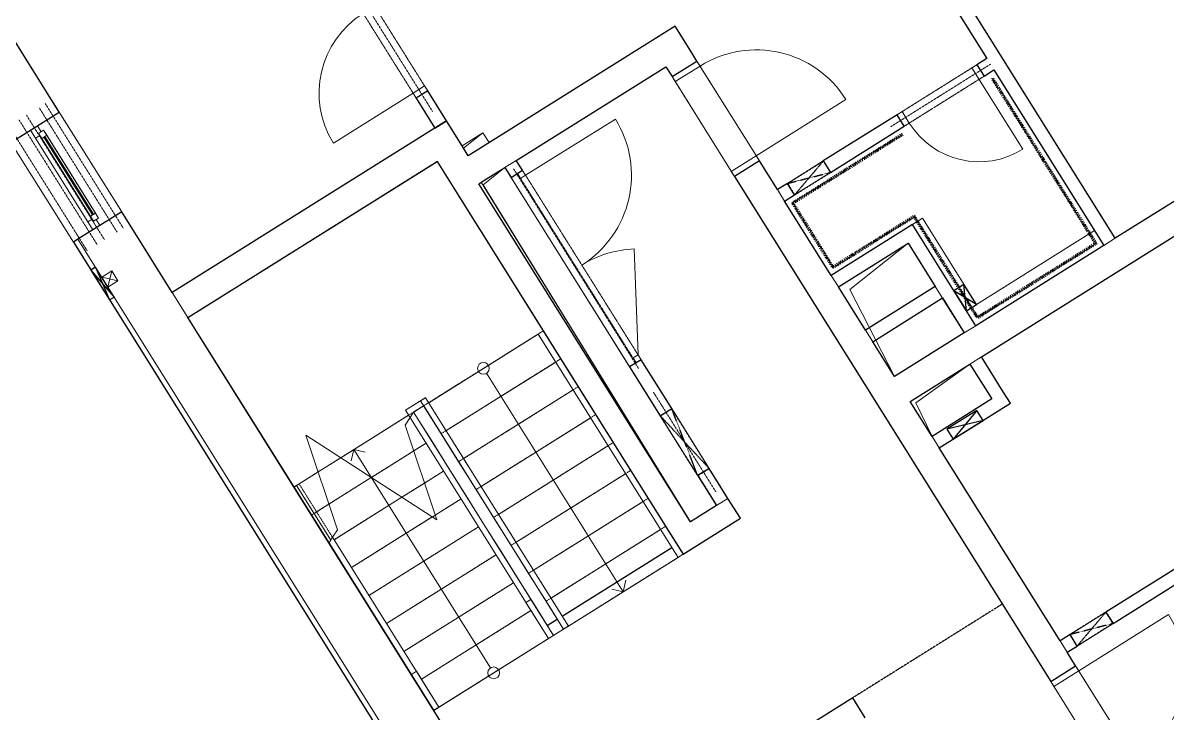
# Model space of a CAD drawing. Header units: millimetres. Extents: x -10201 to 227333, y -5874 to 72638.
# Drawn here: x 156396 to 166124, y 28209 to 34076 of the extents above; entities that cross this region are included whole.
import ezdxf

# ---------------------------------------------------------------- set-up
doc = ezdxf.new("R2010")
doc.units = ezdxf.units.MM
for name, pattern in [('HA_Dash_3mm-S1mm', [3, 2, -1]), ('HA_DashDot_2_2mm-S0_6mm', [2.2, 1, -0.6, 0, -0.6]), ('HA_DashDot_4mm-S1mm', [4, 2, -1, 0, -1])]:
    doc.linetypes.add(name, pattern=pattern)
for name, color, linetype, lineweight in [('A-AREA-____-OTLN', 9, 'Continuous', 25), ('A-DETL-____-HDLN', 9, 'HA_Dash_3mm-S1mm', 25), ('A-DETL-____-OTLN', 9, 'Continuous', 25), ('A-DETL-GENF-OTLN', 9, 'Continuous', 9), ('A-DOOR-____-MCUT', 9, 'HA_DashDot_2_2mm-S0_6mm', 9), ('A-DOOR-____-OTLN', 9, 'Continuous', 9), ('A-DOOR-FRAM-MCUT', 9, 'Continuous', 9), ('A-FLOR-____-OTLN', 9, 'Continuous', 9), ('A-FLOR-HRAL-MBND', 9, 'HA_DashDot_4mm-S1mm', 9), ('A-FLOR-HRAL-OTLN', 9, 'Continuous', 9), ('A-GENM-____-HDLN', 9, 'HA_Dash_3mm-S1mm', 9), ('A-GENM-____-MCUT', 9, 'HA_Dash_3mm-S1mm', 25), ('A-GENM-____-OTLN', 9, 'Continuous', 9), ('A-GLAZ-____-MCUT', 9, 'Continuous', 5), ('A-GLAZ-____-OTLN', 9, 'Continuous', 5), ('A-WALL-____-MCUT', 9, 'Continuous', 25), ('A-WALL-____-OTLN', 9, 'Continuous', 9), ('I-WALL-____-MCUT', 9, 'Continuous', 25), ('I-WALL-____-OTLN', 9, 'Continuous', 9), ('M-HVAC-DUCT-OTLN', 9, 'Continuous', 9), ('S-STRS-____-MBND', 9, 'HA_DashDot_4mm-S1mm', 9), ('S-STRS-____-OTLN', 9, 'Continuous', 9)]:
    doc.layers.add(name, color=color, linetype=linetype, lineweight=lineweight)

# ---------------------------------------------------------------- blocks, each defined once
blk = doc.blocks.new('HA_DR_Single_Swing_Solid - In_BJ_700x2100-2040353-schema POHLEDU D_120_6200')
at = {"layer": 'A-DOOR-____-MCUT'}
for p, q in [((-350, 57.5), (350, 57.5)), ((-350, -57.5), (350, -57.5))]:
    blk.add_line(p, q, dxfattribs=at)
at = {"layer": 'A-DOOR-____-OTLN', "lineweight": 5}
blk.add_line((350, -757.5), (350, -57.5), dxfattribs=at)
blk.add_arc((350, -57.5), 700, 180, 270, dxfattribs=at)
at = {"layer": 'A-DOOR-FRAM-MCUT'}
for p, q in [((-350, 57.5), (-400, 57.5)), ((-350, -57.5), (-350, 57.5)), ((400, 57.5), (350, 57.5)), ((350, 57.5), (350, -57.5)), ((-400, -57.5), (-350, -57.5)), ((350, -57.5), (400, -57.5))]:
    blk.add_line(p, q, dxfattribs=at)
blk = doc.blocks.new('HA_DR_Single_Swing_Solid - In_BJ_900x2100_Vstup-2040224-schema POHLEDU D_120_6200')
at = {"layer": 'A-DOOR-____-MCUT'}
for p, q in [((-450, 125), (450, 125)), ((-450, -125), (450, -125))]:
    blk.add_line(p, q, dxfattribs=at)
at = {"layer": 'A-DOOR-____-OTLN', "lineweight": 5}
blk.add_line((450, 1025), (450, 125), dxfattribs=at)
at = {"layer": 'A-DOOR-____-OTLN'}
for p, q in [((-500, 125), (500, 125)), ((-500, -125), (500, -125))]:
    blk.add_line(p, q, dxfattribs=at)
at = {"layer": 'A-DOOR-____-OTLN', "lineweight": 5}
blk.add_arc((450, 125), 900, 90, 180, dxfattribs=at)
at = {"layer": 'A-DOOR-FRAM-MCUT'}
for p, q in [((-500, 125), (-450, 125)), ((-450, 125), (-450, -125)), ((450, 125), (500, 125)), ((450, -125), (450, 125)), ((-450, -125), (-500, -125)), ((500, -125), (450, -125))]:
    blk.add_line(p, q, dxfattribs=at)
blk = doc.blocks.new('HA_DR_Single_Swing_Solid - In_BJ_900x2100_Vstup-2040222-schema POHLEDU D_120_6200')
at = {"layer": 'A-DOOR-____-MCUT'}
for p, q in [((-450, 125), (450, 125)), ((-450, -125), (450, -125))]:
    blk.add_line(p, q, dxfattribs=at)
at = {"layer": 'A-DOOR-____-OTLN'}
for p, q in [((-500, 125), (500, 125)), ((-500, -125), (500, -125))]:
    blk.add_line(p, q, dxfattribs=at)
at = {"layer": 'A-DOOR-____-OTLN', "lineweight": 5}
blk.add_line((450, -1025), (450, -125), dxfattribs=at)
blk.add_arc((450, -125), 900, 180, 270, dxfattribs=at)
at = {"layer": 'A-DOOR-FRAM-MCUT'}
for p, q in [((-450, 125), (-500, 125)), ((-450, -125), (-450, 125)), ((500, 125), (450, 125)), ((450, 125), (450, -125)), ((-500, -125), (-450, -125)), ((450, -125), (500, -125))]:
    blk.add_line(p, q, dxfattribs=at)
blk = doc.blocks.new('HA_WD_SinglePanel - 1000x1500-V47-schema POHLEDU D_120_6200')
at = {"layer": 'A-GLAZ-____-MCUT'}
for p, q in [((-420, 70), (-500, 70)), ((-500, 0), (-440, 0)), ((-440, -25), (-440, 25)), ((-440, 25), (-390, 25)), ((-420, 25), (-420, 70)), ((-390, 25), (-390, -25)), ((390, 5), (-390, 5)), ((390, -25), (390, 25)), ((390, 25), (440, 25)), ((500, 70), (420, 70)), ((420, 70), (420, 25)), ((440, 25), (440, -25)), ((440, 0), (500, 0)), ((-390, -25), (-440, -25)), ((390, -5), (-390, -5)), ((440, -25), (390, -25))]:
    blk.add_line(p, q, dxfattribs=at)
at = {"layer": 'A-GLAZ-____-OTLN'}
for p, q in [((440, 25), (-440, 25)), ((-440, -25), (-440, 25)), ((420, 70), (-420, 70)), ((390, 25), (-390, 25)), ((440, 25), (440, -25)), ((-440, -25), (440, -25)), ((390, -25), (-390, -25))]:
    blk.add_line(p, q, dxfattribs=at)
blk = doc.blocks.new('HA_GM_Shaft_Rectangle - Default-2055999-schema POHLEDU D_120_6200')
at = {"layer": 'A-DETL-GENF-OTLN'}
for p, q in [((70, -70), (700, 0)), ((0, -900), (70, -70))]:
    blk.add_line(p, q, dxfattribs=at)
at = {"layer": 'A-GENM-____-OTLN'}
for p, q in [((0, -900), (0, 0)), ((0, 0), (700, 0)), ((700, 0), (700, -900)), ((700, -900), (0, -900))]:
    blk.add_line(p, q, dxfattribs=at)
blk = doc.blocks.new('HA_GM_Shaft_Rectangle - Default-2056017-schema POHLEDU D_120_6200')
at = {"layer": 'A-DETL-GENF-OTLN'}
for p, q in [((35, -35), (600, 0)), ((0, -350), (35, -35))]:
    blk.add_line(p, q, dxfattribs=at)
at = {"layer": 'A-GENM-____-OTLN'}
for p, q in [((0, -350), (0, 0)), ((0, 0), (600, 0)), ((600, 0), (600, -350)), ((600, -350), (0, -350))]:
    blk.add_line(p, q, dxfattribs=at)
blk = doc.blocks.new('HA_GM_Shaft_Rectangle - Default-1963433-schema POHLEDU D_120_6200')
at = {"layer": 'A-DETL-GENF-OTLN'}
for p, q in [((26, -26), (260, 0)), ((0, -3390), (26, -26))]:
    blk.add_line(p, q, dxfattribs=at)
at = {"layer": 'A-GENM-____-OTLN'}
blk.add_line((260, -100), (260, -2000), dxfattribs=at)
blk = doc.blocks.new('HA_GM_Shaft_Rectangle - Default-1963439-schema POHLEDU D_120_6200')
at = {"layer": 'A-DETL-GENF-OTLN'}
for p, q in [((26, -26), (260, 0)), ((0, -3390), (26, -26))]:
    blk.add_line(p, q, dxfattribs=at)
at = {"layer": 'A-GENM-____-OTLN'}
for p, q in [((0, -3390), (0, 0)), ((0, 0), (260, 0)), ((260, 0), (260, -3390)), ((260, -3390), (0, -3390))]:
    blk.add_line(p, q, dxfattribs=at)
blk = doc.blocks.new('Top Rail Type - Top Rail_Internal_-1399463-schema POHLEDU D_120_6200')
at = {"layer": 'A-FLOR-HRAL-OTLN'}
for p, q in [((-36994.9, -4152.2), (-36994.9, -4102.2)), ((-36994.9, -4102.2), (-36634.9, -4102.2)), ((-36634.9, -4152.2), (-36994.9, -4152.2)), ((-36634.9, -4102.2), (-36634.9, -4152.2))]:
    blk.add_line(p, q, dxfattribs=at)
blk = doc.blocks.new('Top Rail Type - Top Rail_Internal_-V50-schema POHLEDU D_120_6200')
at = {"layer": 'A-FLOR-HRAL-MBND'}
for p, q in [((-38925.3, -3951.4), (-36634.9, -3951.4)), ((-38925.3, -4152.2), (-38925.3, -3951.4)), ((-36634.9, -3951.4), (-36634.9, -4001.4)), ((-38875.3, -4001.4), (-36634.9, -4001.4)), ((-38875.3, -4102.2), (-38875.3, -4001.4)), ((-38851.2, -4152.2), (-38925.3, -4152.2)), ((-38874.5, -4102.2), (-38875.3, -4102.2))]:
    blk.add_line(p, q, dxfattribs=at)
at = {"layer": 'A-FLOR-HRAL-OTLN'}
for p, q in [((-38874.5, -4102.2), (-38851.2, -4152.2)), ((-38800.3, -4102.2), (-38874.5, -4102.2)), ((-38800.3, -4152.2), (-38851.2, -4152.2)), ((-36634.9, -4102.2), (-38800.3, -4102.2)), ((-36634.9, -4152.2), (-38800.3, -4152.2)), ((-36634.9, -4152.2), (-36634.9, -4102.2))]:
    blk.add_line(p, q, dxfattribs=at)
blk = doc.blocks.new('Top Rail Type - Top Rail_Internal_-1399480-schema POHLEDU D_120_6200')
at = {"layer": 'A-FLOR-HRAL-OTLN'}
for p, q in [((-36994.9, -5301.4), (-36994.9, -5251.4)), ((-36994.9, -5251.4), (-36634.9, -5251.4)), ((-36634.9, -5251.4), (-36634.9, -5301.4)), ((-36634.9, -5301.4), (-36994.9, -5301.4))]:
    blk.add_line(p, q, dxfattribs=at)
blk = doc.blocks.new('Top Rail Type - Top Rail_Internal_-V51-schema POHLEDU D_120_6200')
at = {"layer": 'A-FLOR-HRAL-MBND'}
for p, q in [((-38874.9, -5301.4), (-38874.9, -5251.4)), ((-38338.6, -5251.4), (-38874.9, -5251.4)), ((-38315.3, -5301.4), (-38874.9, -5301.4))]:
    blk.add_line(p, q, dxfattribs=at)
at = {"layer": 'A-FLOR-HRAL-OTLN'}
for p, q in [((-38338.6, -5251.4), (-38315.3, -5301.4)), ((-36634.9, -5251.4), (-38338.6, -5251.4)), ((-36634.9, -5301.4), (-36634.9, -5251.4)), ((-36634.9, -5301.4), (-38315.3, -5301.4))]:
    blk.add_line(p, q, dxfattribs=at)
blk = doc.blocks.new('HA_DR_Single_Swing_Solid - In_BJ_800x2100-2040331-schema POHLEDU D_120_6200')
at = {"layer": 'A-DOOR-____-MCUT'}
for p, q in [((-400, 57.5), (400, 57.5)), ((-400, -57.5), (400, -57.5))]:
    blk.add_line(p, q, dxfattribs=at)
at = {"layer": 'A-DOOR-____-OTLN', "lineweight": 5}
blk.add_line((400, -857.5), (400, -57.5), dxfattribs=at)
blk.add_arc((400, -57.5), 800, 180, 270, dxfattribs=at)
at = {"layer": 'A-DOOR-FRAM-MCUT'}
for p, q in [((-400, 57.5), (-450, 57.5)), ((-400, -57.5), (-400, 57.5)), ((450, 57.5), (400, 57.5)), ((400, 57.5), (400, -57.5)), ((-450, -57.5), (-400, -57.5)), ((400, -57.5), (450, -57.5))]:
    blk.add_line(p, q, dxfattribs=at)
blk = doc.blocks.new('HA_GM_Tiling_LineBased - Generic Tiles-1986773-schema POHLEDU D_120_6200')
at = {"layer": 'A-GENM-____-OTLN', "linetype": 'HA_DashDot_4mm-S1mm', "lineweight": 80}
blk.add_line((50, -50), (1710, -50), dxfattribs=at)
blk = doc.blocks.new('HA_GM_Tiling_LineBased - Generic Tiles-1986771-schema POHLEDU D_120_6200')
at = {"layer": 'A-GENM-____-OTLN', "linetype": 'HA_DashDot_4mm-S1mm', "lineweight": 80}
blk.add_line((50, -50), (1235, -50), dxfattribs=at)
blk = doc.blocks.new('HA_GM_Tiling_LineBased - Generic Tiles-1986770-schema POHLEDU D_120_6200')
at = {"layer": 'A-GENM-____-OTLN', "linetype": 'HA_DashDot_4mm-S1mm', "lineweight": 80}
blk.add_line((50, -50), (1065, -50), dxfattribs=at)
blk = doc.blocks.new('HA_GM_Tiling_LineBased - Generic Tiles-1986772-schema POHLEDU D_120_6200')
at = {"layer": 'A-GENM-____-OTLN', "linetype": 'HA_DashDot_4mm-S1mm', "lineweight": 80}
blk.add_line((-50, -50), (765, -50), dxfattribs=at)
blk = doc.blocks.new('HA_GM_Tiling_LineBased - Generic Tiles-1986774-schema POHLEDU D_120_6200')
at = {"layer": 'A-GENM-____-OTLN', "linetype": 'HA_DashDot_4mm-S1mm', "lineweight": 80}
blk.add_line((50, -50), (695, -50), dxfattribs=at)
blk = doc.blocks.new('HA_GM_Tiling_LineBased - Generic Tiles-1986775-schema POHLEDU D_120_6200')
at = {"layer": 'A-GENM-____-OTLN', "linetype": 'HA_DashDot_4mm-S1mm', "lineweight": 80}
blk.add_line((50, -50), (1150, -50), dxfattribs=at)
blk = doc.blocks.new('HA_DR_Double_Swing_Solid_wCasing - In_1800x2100_900-1839857-schema POHLEDU D_120_6200')
at = {"layer": 'A-DOOR-____-MCUT'}
for p, q in [((-900, -7.5), (900, -7.5)), ((-900, -57.5), (900, -57.5))]:
    blk.add_line(p, q, dxfattribs=at)
at = {"layer": 'A-DOOR-____-OTLN', "lineweight": 5}
for p, q in [((-120.6, -507.5), (-900, -57.5)), ((900, -957.5), (900, -57.5))]:
    blk.add_line(p, q, dxfattribs=at)
for centre, start, end in [((-900, -57.5), 330, 360), ((900, -57.5), 180, 270)]:
    blk.add_arc(centre, 900, start, end, dxfattribs=at)
at = {"layer": 'A-DOOR-FRAM-MCUT'}
for p, q in [((-900, -7.5), (-950, -7.5)), ((-950, -57.5), (-900, -57.5)), ((-900, -57.5), (-900, -7.5)), ((950, -7.5), (900, -7.5)), ((900, -7.5), (900, -57.5)), ((900, -57.5), (950, -57.5))]:
    blk.add_line(p, q, dxfattribs=at)
blk = doc.blocks.new('Top Rail Type - Top Rail_Internal_-1841441-schema POHLEDU D_120_6200')
at = {"layer": 'A-FLOR-HRAL-MBND'}
for p, q in [((-38874.9, -2802.2), (-38874.9, -2852.2)), ((-38874.9, -2802.2), (-36634.8, -2802.2)), ((-36634.8, -2802.2), (-36634.8, -2852.2)), ((-38874.9, -2852.2), (-36634.8, -2852.2))]:
    blk.add_line(p, q, dxfattribs=at)
blk = doc.blocks.new('TB_Porotherm KP11_5_1250mm - TB_Porotherm KP11_5_1250mm-1870064-schema POHLEDU D_120_6200')
at = {"layer": 'A-GENM-____-HDLN'}
for p, q in [((-625, 57.5), (625, 57.5)), ((-625, 0), (625, 0)), ((625, -57.5), (-625, -57.5))]:
    blk.add_line(p, q, dxfattribs=at)
blk = doc.blocks.new('TB_Porotherm KP11_5_1000mm - TB_Porotherm KP11_5_1000mm-1863649-schema POHLEDU D_120_6200')
at = {"layer": 'A-GENM-____-HDLN'}
for p, q in [((-500, 57.5), (500, 57.5)), ((-500, 0), (500, 0)), ((500, -57.5), (-500, -57.5))]:
    blk.add_line(p, q, dxfattribs=at)
blk = doc.blocks.new('TB_Porotherm KP11_5_2000mm - TB_Porotherm KP11_5_2000mm-1874114-schema POHLEDU D_120_6200')
at = {"layer": 'A-GENM-____-HDLN'}
for p, q in [((-1000, 57.5), (1000, 57.5)), ((-1000, 0), (1000, 0)), ((1000, -57.5), (-1000, -57.5))]:
    blk.add_line(p, q, dxfattribs=at)
blk = doc.blocks.new('TB_Porotherm KPVarioUNI_1250mm - TB_Porotherm KPVarioUNI_1250mm-1891196-schema POHLEDU D_120_6200')
at = {"layer": 'A-GENM-____-HDLN'}
for p, q in [((-625, 205), (625, 205)), ((-625, 105), (625, 105)), ((-625, 30), (625, 30)), ((-625, -95), (625, -95)), ((-100, 0), (100, 0)), ((-625, -157.5), (625, -157.5)), ((-625, -220), (625, -220))]:
    blk.add_line(p, q, dxfattribs=at)
blk = doc.blocks.new('HA_GM_Opening_Rectangle_WallBased - Default-1969288-schema POHLEDU D_120_6200')
at = {"layer": 'A-GENM-____-MCUT'}
for p, q in [((305, 57.5), (-55, -57.5)), ((-55, 57.5), (305, -57.5)), ((-55, 57.5), (-55, -57.5)), ((-55, 57.5), (305, 57.5)), ((305, 57.5), (305, -57.5)), ((-55, -57.5), (305, -57.5))]:
    blk.add_line(p, q, dxfattribs=at)
blk = doc.blocks.new('HA_GM_Opening_Rectangle_WallBased - Default-2005585-schema POHLEDU D_120_6200')
at = {"layer": 'A-GENM-____-MCUT'}
for p, q in [((425, 57.5), (-175, -57.5)), ((-175, 57.5), (425, -57.5)), ((-175, 57.5), (-175, -57.5)), ((-175, 57.5), (425, 57.5)), ((425, 57.5), (425, -57.5)), ((-175, -57.5), (425, -57.5))]:
    blk.add_line(p, q, dxfattribs=at)
blk = doc.blocks.new('HA_GM_Opening_Rectangle_WallBased - Default-2068907-schema POHLEDU D_120_6200')
at = {"layer": 'A-GENM-____-MCUT'}
blk.add_line((25, 58), (225, 58), dxfattribs=at)
blk = doc.blocks.new('HA_SYMB_Staircase_Arrow - Default-1646337-schema POHLEDU D_120_6200')
at = {"layer": 'A-DETL-GENF-OTLN'}
for p, q in [((2240, 0), (2169.3, 70.7)), ((2240, 0), (2169.3, -70.7)), ((50, 0), (2240, 0))]:
    blk.add_line(p, q, dxfattribs=at)
blk.add_circle((0, 0), 50, dxfattribs=at)
blk = doc.blocks.new('185-01_OBJEKT C_Central_rvt-4-schema POHLEDU D_120_6200')
at = {"layer": 'A-AREA-____-OTLN'}
for p, q in [((-22848.6, 29034.6), (-21917, 29618.1)), ((-22976, 28954.8), (-22890.9, 29008.1))]:
    blk.add_line(p, q, dxfattribs=at)
at = {"layer": 'A-DETL-____-HDLN'}
blk.add_line((-19107.2, 29136.1), (-20378.4, 28339.9), dxfattribs=at)
at = {"layer": 'A-DETL-____-OTLN'}
for p, q in [((-26818, 31999.1), (-26856.1, 31975.3)), ((-26856.1, 31975.3), (-26696.9, 31721)), ((-26856.1, 31975.3), (-26658.8, 31744.9)), ((-26658.8, 31744.9), (-26818, 31999.1)), ((-26818, 31999.1), (-26696.9, 31721)), ((-19433.7, 31852), (-19518.4, 31799)), ((-19327.5, 31682.6), (-19433.7, 31852)), ((-19412.3, 31629.5), (-19433.7, 31852)), ((-26696.9, 31721), (-26658.8, 31744.9)), ((-19518.4, 31799), (-19412.3, 31629.5)), ((-19327.5, 31682.6), (-19518.4, 31799)), ((-19412.3, 31629.5), (-19327.5, 31682.6)), ((-19324.1, 30782), (-19578.3, 30622.8)), ((-19324.1, 30782), (-19525.2, 30538)), ((-19271, 30697.3), (-19324.1, 30782)), ((-19271, 30697.3), (-19578.3, 30622.8)), ((-19525.2, 30538), (-19271, 30697.3)), ((-19578.3, 30622.8), (-19525.2, 30538))]:
    blk.add_line(p, q, dxfattribs=at)
at = {"layer": 'A-FLOR-____-OTLN'}
for p, q in [((-26030.4, 31571.3), (-23912.4, 32897.9)), ((-23912.4, 32897.9), (-22755.4, 31050.8)), ((-23283.9, 32762), (-22275.4, 31151.8)), ((-24831.6, 29657.4), (-26030.4, 31571.3)), ((-21863.5, 29532.7), (-22795, 28949.2)), ((-22837.4, 28922.6), (-23939.1, 28232.6))]:
    blk.add_line(p, q, dxfattribs=at)
at = {"layer": 'A-WALL-____-MCUT'}
for p, q in [((-27124.9, 33318), (-28292.7, 35182.4)), ((-27497.8, 33084.4), (-27124.9, 33318)), ((-26594.1, 32470.5), (-26966.9, 32236.9)), ((-26164.1, 31784), (-26594.1, 32470.5)), ((-26966.9, 32236.9), (-27005.1, 32213)), ((-27005.1, 32213), (-24085.5, 27551.9)), ((-23674.5, 27809.3), (-26031.4, 31572.1))]:
    blk.add_line(p, q, dxfattribs=at)
at = {"layer": 'A-WALL-____-MCUT', "lineweight": 9}
for p, q in [((-23239.6, 32907.8), (-23337, 32846.8)), ((-21018.6, 32658.8), (-20957.6, 32561.3)), ((-26966.9, 32236.9), (-24047.4, 27575.8)), ((-24047.4, 27575.8), (-26966.9, 32236.9)), ((-18243.6, 32184.5), (-18146.2, 32245.5)), ((-20562.1, 31929.9), (-20501.1, 31832.5)), ((-26164.1, 31784), (-26031.4, 31572.1)), ((-20270.2, 31463.8), (-20209.1, 31366.3)), ((-19430.1, 31441.3), (-19332.6, 31502.3)), ((-19284.7, 31237.4), (-19382.1, 31176.3)), ((-19704.8, 30561.2), (-19643.8, 30463.8)), ((-21537.5, 29973.8), (-21440.1, 30034.8)), ((-18616.6, 28823.9), (-18555.6, 28726.4))]:
    blk.add_line(p, q, dxfattribs=at)
at = {"layer": 'A-WALL-____-OTLN'}
for p, q in [((-27124.9, 33318), (-26594.1, 32470.5)), ((-27005.1, 32213), (-27535.9, 33060.5))]:
    blk.add_line(p, q, dxfattribs=at)
at = {"layer": 'I-WALL-____-MCUT'}
for p, q in [((-14408.8, 34586.4), (-18146.2, 32245.5)), ((-19284.7, 31237.4), (-14276.1, 34374.6)), ((-19538.8, 34252.3), (-19238.9, 33773.5)), ((-18146.2, 32245.5), (-19441.4, 34313.4)), ((-21889.2, 34048.6), (-23647.7, 32947.2)), ((-21756.5, 33836.8), (-21889.2, 34048.6)), ((-21703.4, 33752), (-21756.5, 33836.8)), ((-19238.9, 33773.5), (-19323.7, 33720.4)), ((-23239.6, 32907.8), (-21968.3, 33704)), ((-21968.3, 33704), (-21915.3, 33619.3)), ((-21915.3, 33619.3), (-21703.4, 33752)), ((-19323.7, 33720.4), (-19262.6, 33622.9)), ((-19262.6, 33622.9), (-19177.9, 33676)), ((-19177.9, 33676), (-18243.6, 32184.5)), ((-23992.7, 33498), (-24090.2, 33437)), ((-23833.5, 33243.8), (-23992.7, 33498)), ((-24090.2, 33437), (-23931, 33182.7)), ((-20001.7, 33295.7), (-20628.8, 32902.9)), ((-19940.6, 33198.3), (-20001.7, 33295.7)), ((-23833.5, 33243.8), (-26164.1, 31784)), ((-23931, 33182.7), (-23833.5, 33243.8)), ((-23700.8, 33031.9), (-23833.5, 33243.8)), ((-20567.7, 32805.5), (-19940.6, 33198.3)), ((-23647.7, 32947.2), (-23700.8, 33031.9)), ((-26031.4, 31572.1), (-23912.7, 32899.2)), ((-23912.7, 32899.2), (-23726.9, 32602.6)), ((-23186.5, 32823.1), (-23239.6, 32907.8)), ((-21172.6, 32904.5), (-21384.4, 32771.8)), ((-21018.6, 32658.8), (-21172.6, 32904.5)), ((-20628.8, 32902.9), (-20567.7, 32805.5)), ((-23515, 32735.3), (-23337, 32846.8)), ((-23337, 32846.8), (-23283.9, 32762)), ((-23283.9, 32762), (-23186.5, 32823.1)), ((-23557.4, 32708.7), (-23515, 32735.3)), ((-21757.9, 29835.8), (-23557.4, 32708.7)), ((-21384.4, 32771.8), (-18695.8, 28479.3)), ((-20933.9, 32711.8), (-21018.6, 32658.8)), ((-20872.8, 32614.4), (-20933.9, 32711.8)), ((-23726.9, 32602.6), (-21927.4, 29729.6)), ((-20957.6, 32561.3), (-20872.8, 32614.4)), ((-20562.1, 31929.9), (-20957.6, 32561.3)), ((-19968.9, 32301.5), (-20562.1, 31929.9)), ((-19871.4, 32362.5), (-19968.9, 32301.5)), ((-19332.6, 31502.3), (-19871.4, 32362.5)), ((-20501.1, 31832.5), (-19907.8, 32204)), ((-19907.8, 32204), (-19676.9, 31835.4)), ((-18243.6, 32184.5), (-19332.6, 31502.3)), ((-20270.2, 31463.8), (-20501.1, 31832.5)), ((-19676.9, 31835.4), (-20270.2, 31463.8)), ((-20209.1, 31366.3), (-19615.9, 31737.9)), ((-19615.9, 31737.9), (-19430.1, 31441.3)), ((-19430.1, 31441.3), (-20023.3, 31069.7)), ((-20023.3, 31069.7), (-20209.1, 31366.3)), ((-19098.9, 30940.8), (-19284.7, 31237.4)), ((-22177.9, 31212.8), (-22275.4, 31151.8)), ((-22275.4, 31151.8), (-22015.3, 30736.5)), ((-21917.8, 30797.6), (-22177.9, 31212.8)), ((-19890.6, 30857.9), (-19382.1, 31176.3)), ((-19382.1, 31176.3), (-19196.3, 30879.7)), ((-19037.8, 30843.3), (-19098.9, 30940.8)), ((-19704.8, 30561.2), (-19890.6, 30857.9)), ((-19196.3, 30879.7), (-19704.8, 30561.2)), ((-19643.8, 30463.8), (-19037.8, 30843.3)), ((-22015.3, 30736.5), (-21917.8, 30797.6)), ((-18616.6, 28823.9), (-19643.8, 30463.8)), ((-21599.3, 30289.1), (-21696.8, 30228)), ((-21440.1, 30034.8), (-21599.3, 30289.1)), ((-21696.8, 30228), (-21537.5, 29973.8)), ((-21537.5, 29973.8), (-21757.9, 29835.8)), ((-21333.9, 29865.3), (-21440.1, 30034.8)), ((-16739.5, 29999.7), (-18226.5, 29068.2)), ((-21821.2, 29560.1), (-21333.9, 29865.3)), ((-18165.5, 28970.8), (-16775.9, 29841.2)), ((-21927.4, 29729.6), (-21821.2, 29560.1)), ((-18226.5, 29068.2), (-18165.5, 28970.8)), ((-18531.6, 28877.1), (-18616.6, 28823.9)), ((-18470.6, 28779.7), (-18531.6, 28877.1)), ((-18555.6, 28726.4), (-18470.6, 28779.7)), ((-18483.9, 28612), (-18555.6, 28726.4)), ((-18695.8, 28479.3), (-18483.9, 28612)), ((-20378.4, 28339.9), (-21255.6, 27790.5)), ((-20272.3, 28170.4), (-20378.4, 28339.9))]:
    blk.add_line(p, q, dxfattribs=at)
at = {"layer": 'I-WALL-____-OTLN'}
for p, q in [((-20933.9, 32711.8), (-20628.8, 32902.9)), ((-20567.7, 32805.5), (-20872.8, 32614.4)), ((-19786.7, 32415.6), (-19871.4, 32362.5)), ((-19786.7, 32415.6), (-19327.5, 31682.6)), ((-19327.5, 31682.6), (-18323.2, 32311.6)), ((-21917.8, 30797.6), (-21599.3, 30289.1)), ((-21696.8, 30228), (-22015.3, 30736.5)), ((-18531.6, 28877.1), (-18226.5, 29068.2)), ((-18165.5, 28970.8), (-18470.6, 28779.7))]:
    blk.add_line(p, q, dxfattribs=at)
at = {"layer": 'M-HVAC-DUCT-OTLN', "lineweight": 5}
for p, q in [((-26763.8, 31915.7), (-26679.1, 31968.8)), ((-26626, 31884.1), (-26763.8, 31915.7)), ((-26710.7, 31831), (-26763.8, 31915.7)), ((-26710.7, 31831), (-26679.1, 31968.8)), ((-26679.1, 31968.8), (-26626, 31884.1)), ((-26626, 31884.1), (-26710.7, 31831))]:
    blk.add_line(p, q, dxfattribs=at)
at = {"layer": 'S-STRS-____-MBND'}
for p, q in [((-23912.7, 32899.2), (-26031.4, 31572.1)), ((-23010.3, 31458.5), (-23912.7, 32899.2)), ((-26031.4, 31572.1), (-25129, 30131.4)), ((-23010.3, 31458.5), (-24027.2, 30821.5)), ((-23010.3, 31458.5), (-24027.2, 30821.5)), ((-23010.3, 31458.5), (-21821.2, 29560.1)), ((-22861.6, 31221.2), (-23878.6, 30584.2)), ((-22861.6, 31221.2), (-23878.6, 30584.2)), ((-22713, 30983.9), (-23730, 30346.9)), ((-22713, 30983.9), (-23730, 30346.9)), ((-24731.1, 30380.6), (-24112, 30768.4)), ((-24731.1, 30380.6), (-24112, 30768.4)), ((-24112, 30768.4), (-24027.2, 30821.5)), ((-24111.9, 30768.2), (-24112, 30768.4)), ((-24027.2, 30821.5), (-22838.2, 28923.1)), ((-22564.4, 30746.6), (-23581.3, 30109.6)), ((-22564.4, 30746.6), (-23581.3, 30109.6)), ((-22415.7, 30509.3), (-23432.7, 29872.3)), ((-22415.7, 30509.3), (-23432.7, 29872.3)), ((-24471.8, 30212.6), (-24111.2, 30438.5)), ((-24471.8, 30212.6), (-24111.2, 30438.5)), ((-25129, 30131.4), (-24923.5, 30260.1)), ((-25129, 30131.4), (-24923.5, 30260.1)), ((-22267.1, 30272), (-23284.1, 29635)), ((-22267.1, 30272), (-23284.1, 29635)), ((-24212.6, 30044.6), (-24020.2, 30165.1)), ((-24212.6, 30044.6), (-24020.2, 30165.1)), ((-25065.3, 30029.7), (-25129, 30131.4)), ((-24980.3, 29894.1), (-24832.5, 29986.7)), ((-24980.3, 29894.1), (-24832.5, 29986.7)), ((-22118.5, 30034.7), (-23135.4, 29397.7)), ((-22118.5, 30034.7), (-23135.4, 29397.7)), ((-23953.3, 29876.6), (-23929.2, 29891.7)), ((-23953.3, 29876.6), (-23929.2, 29891.7)), ((-21969.8, 29797.4), (-22986.8, 29160.4)), ((-21969.8, 29797.4), (-22986.8, 29160.4)), ((-21821.2, 29560.1), (-22838.2, 28923.1))]:
    blk.add_line(p, q, dxfattribs=at)
at = {"layer": 'S-STRS-____-MBND', "linetype": 'Continuous', "lineweight": 5}
for p, q in [((-24142.1, 30721.6), (-24183.9, 30657.1)), ((-24183.9, 30657.1), (-23916.2, 29852.6)), ((-25027.4, 30572.6), (-24759.8, 29768.1)), ((-23916.2, 29852.6), (-25027.4, 30572.6)), ((-24759.8, 29768.1), (-24801.6, 29703.7))]:
    blk.add_line(p, q, dxfattribs=at)
at = {"layer": 'S-STRS-____-OTLN'}
for p, q in [((-23963.4, 30531.1), (-24111.9, 30768.2)), ((-24111.2, 30438.5), (-24006.1, 30504.4)), ((-23814.7, 30293.8), (-23963.4, 30531.1)), ((-24923.5, 30260.1), (-24731.1, 30380.6)), ((-24020.2, 30165.1), (-23857.4, 30267.1)), ((-23666.1, 30056.5), (-23814.7, 30293.8)), ((-24832.5, 29986.7), (-24471.8, 30212.6)), ((-24789, 29683.6), (-24212.6, 30044.6)), ((-23929.2, 29891.7), (-23708.8, 30029.8)), ((-23517.5, 29819.2), (-23666.1, 30056.5)), ((-24640.4, 29446.3), (-23953.3, 29876.6)), ((-24491.7, 29209), (-23560.2, 29792.5)), ((-23368.8, 29581.9), (-23517.5, 29819.2)), ((-23220.2, 29344.6), (-23368.8, 29581.9)), ((-24343.1, 28971.7), (-23411.5, 29555.2)), ((-24194.5, 28734.4), (-23262.9, 29317.9)), ((-23071.6, 29107.3), (-23220.2, 29344.6)), ((-22922.9, 28870.1), (-23071.6, 29107.3)), ((-24045.8, 28497.1), (-23114.3, 29080.6)), ((-23897.2, 28259.8), (-22965.6, 28843.3))]:
    blk.add_line(p, q, dxfattribs=at)
at = {"layer": 'S-STRS-____-OTLN', "linetype": 'HA_DashDot_4mm-S1mm'}
for p, q in [((-24111.2, 30438.5), (-24006.1, 30504.4)), ((-24923.5, 30260.1), (-24731.1, 30380.6)), ((-24020.2, 30165.1), (-23857.4, 30267.1)), ((-24832.5, 29986.7), (-24471.8, 30212.6)), ((-24789, 29683.6), (-24212.6, 30044.6)), ((-23929.2, 29891.7), (-23708.8, 30029.8)), ((-24640.4, 29446.3), (-23953.3, 29876.6)), ((-24491.7, 29209), (-23560.2, 29792.5)), ((-24343.1, 28971.7), (-23411.5, 29555.2)), ((-24194.5, 28734.4), (-23262.9, 29317.9)), ((-24045.8, 28497.1), (-23114.3, 29080.6)), ((-23897.2, 28259.8), (-22965.6, 28843.3))]:
    blk.add_line(p, q, dxfattribs=at)
at = {"layer": 'A-DETL-GENF-OTLN', "color": 1, "lineweight": 25}
for p, rotation in [((-23518.7, 31140), 302.0612494774538), ((-23431.4, 28551.6), 122.0612494774536)]:
    blk.add_blockref('HA_SYMB_Staircase_Arrow - Default-1646337-schema POHLEDU D_120_6200', p, dxfattribs=dict(at, rotation=rotation))
at = {"layer": 'A-DOOR-____-OTLN', "lineweight": 9}
for name, p, rotation in [('HA_DR_Single_Swing_Solid - In_BJ_800x2100-2040331-schema POHLEDU D_120_6200', (-24280.3, 33848.9), 302.0612494774555), ('HA_DR_Single_Swing_Solid - In_BJ_900x2100_Vstup-2040224-schema POHLEDU D_120_6200', (-21543.9, 33261.9), 302.0612494774555), ('HA_DR_Single_Swing_Solid - In_BJ_700x2100-2040353-schema POHLEDU D_120_6200', (-19632.1, 33459.3), 32.06124947745543), ('HA_DR_Double_Swing_Solid_wCasing - In_1800x2100_900-1839857-schema POHLEDU D_120_6200', (-22730.9, 31987.4), 122.0612494774555), ('HA_DR_Single_Swing_Solid - In_BJ_900x2100_Vstup-2040222-schema POHLEDU D_120_6200', (-18324.5, 28121.9), 122.0612494774555)]:
    blk.add_blockref(name, p, dxfattribs=dict(at, rotation=rotation))
at = {"layer": 'A-FLOR-HRAL-OTLN', "lineweight": 9, "rotation": 302.0612494774558}
for name in ['Top Rail Type - Top Rail_Internal_-1841441-schema POHLEDU D_120_6200', 'Top Rail Type - Top Rail_Internal_-V50-schema POHLEDU D_120_6200', 'Top Rail Type - Top Rail_Internal_-V51-schema POHLEDU D_120_6200', 'Top Rail Type - Top Rail_Internal_-1399463-schema POHLEDU D_120_6200', 'Top Rail Type - Top Rail_Internal_-1399480-schema POHLEDU D_120_6200']:
    blk.add_blockref(name, (0, 0), dxfattribs=at)
at = {"layer": 'A-GENM-____-OTLN', "lineweight": 9}
for name, p, rotation in [('TB_Porotherm KP11_5_1250mm - TB_Porotherm KP11_5_1250mm-1870064-schema POHLEDU D_120_6200', (-24283, 33853.1), 302.0612494774558), ('TB_Porotherm KP11_5_1000mm - TB_Porotherm KP11_5_1000mm-1863649-schema POHLEDU D_120_6200', (-19632.1, 33459.3), 212.061249477455), ('HA_GM_Tiling_LineBased - Generic Tiles-1986773-schema POHLEDU D_120_6200', (-19177.9, 33676), 302.0612494774557), ('TB_Porotherm KPVarioUNI_1250mm - TB_Porotherm KPVarioUNI_1250mm-1891196-schema POHLEDU D_120_6200', (-27045.9, 32777.4), 122.0612494774569), ('HA_GM_Tiling_LineBased - Generic Tiles-1986775-schema POHLEDU D_120_6200', (-20957.6, 32561.3), 32.06124947745583), ('HA_GM_Opening_Rectangle_WallBased - Default-1969288-schema POHLEDU D_120_6200', (-20856.7, 32692.3), 32.06124947745543), ('HA_GM_Shaft_Rectangle - Default-1963433-schema POHLEDU D_120_6200', (-23557.4, 32708.7), 32.06124947745543), ('HA_GM_Shaft_Rectangle - Default-1963439-schema POHLEDU D_120_6200', (-23557.4, 32708.7), 32.06124947745543), ('TB_Porotherm KP11_5_2000mm - TB_Porotherm KP11_5_2000mm-1874114-schema POHLEDU D_120_6200', (-22730.9, 31987.4), 302.0612494774558), ('HA_GM_Tiling_LineBased - Generic Tiles-1986774-schema POHLEDU D_120_6200', (-20562.1, 31929.9), 122.0612494774557), ('HA_GM_Tiling_LineBased - Generic Tiles-1986772-schema POHLEDU D_120_6200', (-19871.4, 32362.5), 212.0612494774558), ('HA_GM_Tiling_LineBased - Generic Tiles-1986770-schema POHLEDU D_120_6200', (-19332.6, 31502.3), 122.0612494774557), ('HA_GM_Shaft_Rectangle - Default-2055999-schema POHLEDU D_120_6200', (-20501.1, 31832.5), 32.06124947745543), ('HA_GM_Tiling_LineBased - Generic Tiles-1986771-schema POHLEDU D_120_6200', (-18243.6, 32184.5), 212.0612494774558), ('HA_GM_Opening_Rectangle_WallBased - Default-2068907-schema POHLEDU D_120_6200', (-19447.7, 31577.8), 122.0612494774554), ('HA_GM_Shaft_Rectangle - Default-2056017-schema POHLEDU D_120_6200', (-19890.6, 30857.9), 32.06124947745543), ('TB_Porotherm KP11_5_1000mm - TB_Porotherm KP11_5_1000mm-1863649-schema POHLEDU D_120_6200', (-21807.3, 30512.8), 302.0612494774558), ('HA_GM_Opening_Rectangle_WallBased - Default-2005585-schema POHLEDU D_120_6200', (-21740.9, 30406.9), 122.0612494774555), ('HA_GM_Opening_Rectangle_WallBased - Default-1969288-schema POHLEDU D_120_6200', (-18242.6, 28990.3), 212.0612494774556)]:
    blk.add_blockref(name, p, dxfattribs=dict(at, rotation=rotation))
at = {"layer": 'A-GLAZ-____-OTLN', "lineweight": 9, "rotation": 122.0612494774554}
blk.add_blockref('HA_WD_SinglePanel - 1000x1500-V47-schema POHLEDU D_120_6200', (-27045.9, 32777.4), dxfattribs=at)
blk = doc.blocks.new('Top Rail Type - Top Rail_Internal_-1407059-schema POHLEDU D_120_6200')
at = {"layer": 'A-FLOR-HRAL-OTLN'}
for p, q in [((-24181, 30783.7), (-24075.1, 30850)), ((-24075.1, 30850), (-24053.2, 30863.7)), ((-24010.8, 30890.3), (-24053.2, 30863.7)), ((-24053.2, 30863.7), (-24010.8, 30890.3)), ((-22837.4, 28922.6), (-24053.2, 30863.7)), ((-24010.8, 30890.3), (-22795, 28949.2)), ((-24142.1, 30721.6), (-24181, 30783.7)), ((-24048.5, 30807.6), (-24112.1, 30767.8)), ((-24026.7, 30821.3), (-24048.5, 30807.6)), ((-22795, 28949.2), (-22837.4, 28922.6))]:
    blk.add_line(p, q, dxfattribs=at)
blk = doc.blocks.new('Top Rail Type - Top Rail_Internal_-V39-schema POHLEDU D_120_6200')
at = {"layer": 'A-FLOR-HRAL-OTLN'}
for p, q in [((-24181, 30783.7), (-24053.2, 30863.7)), ((-24010.8, 30890.3), (-22795, 28949.2)), ((-24142.1, 30721.6), (-24181, 30783.7)), ((-24112.1, 30767.8), (-24026.7, 30821.3)), ((-24026.7, 30821.3), (-22837.4, 28922.6)), ((-22795, 28949.2), (-22837.4, 28922.6))]:
    blk.add_line(p, q, dxfattribs=at)
blk = doc.blocks.new('Top Rail Type - Top Rail_Internal_-1407076-schema POHLEDU D_120_6200')
at = {"layer": 'A-FLOR-HRAL-OTLN'}
for p, q in [((-23052.5, 31431), (-23010.2, 31457.6)), ((-21863.5, 29532.7), (-23052.5, 31431)), ((-22755.4, 31050.8), (-21821.1, 29559.2)), ((-21821.1, 29559.2), (-21863.5, 29532.7))]:
    blk.add_line(p, q, dxfattribs=at)
blk = doc.blocks.new('Top Rail Type - Top Rail_Internal_-V40-schema POHLEDU D_120_6200')
at = {"layer": 'A-FLOR-HRAL-OTLN'}
for p, q in [((-23010.2, 31457.6), (-23052.5, 31431)), ((-23052.5, 31431), (-21863.5, 29532.7)), ((-22755.4, 31050.8), (-21821.1, 29559.2)), ((-21821.1, 29559.2), (-21863.5, 29532.7))]:
    blk.add_line(p, q, dxfattribs=at)
blk = doc.blocks.new('HA_GM_Shaft_Rectangle - Default-2321900-schema POHLEDU D_120_6200')
at = {"layer": 'A-DETL-GENF-OTLN'}
for p, q in [((50, -23.3), (260, 0)), ((0, -3739.2), (23.7, -349.2))]:
    blk.add_line(p, q, dxfattribs=at)
at = {"layer": 'A-GENM-____-OTLN'}
for p, q in [((50, 0), (260, 0)), ((260, 0), (260, -99.2)), ((260, -449.2), (260, -2349.2))]:
    blk.add_line(p, q, dxfattribs=at)
blk = doc.blocks.new('Top Rail Type - Top Rail_Internal_-2230401-schema POHLEDU D_120_6200')
at = {"layer": 'A-FLOR-HRAL-OTLN'}
for p, q in [((-25128.2, 30130.9), (-25107.3, 30144)), ((-25107.3, 30144), (-24816.8, 29680.2))]:
    blk.add_line(p, q, dxfattribs=at)
blk = doc.blocks.new('Top Rail Type - Top Rail_Internal_-V56-schema POHLEDU D_120_6200')
at = {"layer": 'A-FLOR-HRAL-OTLN'}
for p in [(-25128.2, 30130.9), (-24816.8, 29680.2)]:
    blk.add_line(p, (-25107.3, 30144), dxfattribs=at)

msp = doc.modelspace()

# ---------------------------------------------------------------- linework, layer by layer
at = {"layer": 'S-STRS-____-OTLN'}
for p, q in [((160777.3, 31431), (159845.7, 30847.5)), ((160925.9, 31193.7), (159994.4, 30610.3)), ((161074.5, 30956.4), (160143, 30373)), ((159718.3, 30767.7), (159803, 30820.8)), ((159803, 30820.8), (159951.6, 30583.5)), ((159098.4, 30379.4), (159675.5, 30741)), ((161223.2, 30719.1), (160291.6, 30135.7)), ((159951.6, 30583.5), (160100.3, 30346.2)), ((161368.8, 30479.9), (160440.2, 29898.4)), ((159358.7, 30212.1), (159719.5, 30438.1)), ((158722.5, 30144), (158906.6, 30259.3)), ((160100.3, 30346.2), (160248.9, 30108.9)), ((159618, 30044.1), (159810.7, 30164.8)), ((161520.4, 30244.6), (160588.9, 29661.1)), ((160248.9, 30108.9), (160397.5, 29871.6)), ((158871.1, 29906.7), (158997.5, 29985.9)), ((161669.1, 30007.3), (160737.5, 29423.8)), ((159877.3, 29876.1), (159900.8, 29890.9)), ((160397.5, 29871.6), (160546.2, 29634.3)), ((161817.7, 29770), (160886.1, 29186.5)), ((160546.2, 29634.3), (160694.8, 29397)), ((161966.3, 29532.7), (161034.8, 28949.2)), ((160694.8, 29397), (160843.4, 29159.7)), ((160843.4, 29159.7), (160992.1, 28922.4))]:
    msp.add_line(p, q, dxfattribs=at)
at = {"layer": 'S-STRS-____-OTLN', "linetype": 'HA_DashDot_4mm-S1mm'}
for p, q in [((160777.3, 31431), (159845.7, 30847.5)), ((160925.9, 31193.7), (159994.4, 30610.3)), ((161074.5, 30956.4), (160143, 30373)), ((159098.4, 30379.4), (159675.5, 30741)), ((161223.2, 30719.1), (160291.6, 30135.7)), ((161368.8, 30479.9), (160440.2, 29898.4)), ((159358.7, 30212.1), (159719.5, 30438.1)), ((158722.5, 30144), (158906.6, 30259.3)), ((159618, 30044.1), (159810.7, 30164.8)), ((161520.4, 30244.6), (160588.9, 29661.1)), ((158871.1, 29906.7), (158997.5, 29985.9)), ((161669.1, 30007.3), (160737.5, 29423.8)), ((159877.3, 29876.1), (159900.8, 29890.9)), ((161817.7, 29770), (160886.1, 29186.5))]:
    msp.add_line(p, q, dxfattribs=at)

# ---------------------------------------------------------------- block references
at = {"color": 50, "lineweight": 5}
msp.add_blockref('185-01_OBJEKT C_Central_rvt-4-schema POHLEDU D_120_6200', (183829.8, 0), dxfattribs=at)
at = {"layer": 'A-FLOR-HRAL-OTLN'}
for name in ['Top Rail Type - Top Rail_Internal_-1407076-schema POHLEDU D_120_6200', 'Top Rail Type - Top Rail_Internal_-V40-schema POHLEDU D_120_6200', 'Top Rail Type - Top Rail_Internal_-1407059-schema POHLEDU D_120_6200', 'Top Rail Type - Top Rail_Internal_-V39-schema POHLEDU D_120_6200', 'Top Rail Type - Top Rail_Internal_-2230401-schema POHLEDU D_120_6200', 'Top Rail Type - Top Rail_Internal_-V56-schema POHLEDU D_120_6200']:
    msp.add_blockref(name, (183829.8, 0), dxfattribs=at)
at = {"layer": 'A-GENM-____-OTLN', "lineweight": 5, "rotation": 32.06124947745551}
msp.add_blockref('HA_GM_Shaft_Rectangle - Default-2321900-schema POHLEDU D_120_6200', (160087.1, 33004.7), dxfattribs=at)

doc.saveas('drawing.dxf')
